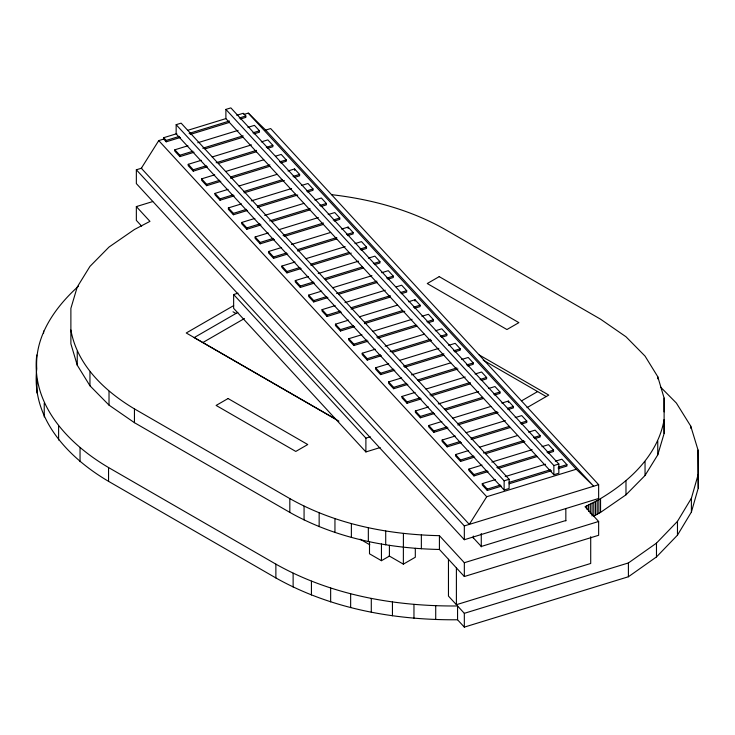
<?xml version="1.0" encoding="UTF-8"?>
<svg xmlns="http://www.w3.org/2000/svg" width="735" height="735" viewBox="0 0 735 735"><rect width="100%" height="100%" fill="white"/><g stroke="black" fill="none" stroke-linecap="round" stroke-linejoin="round"><path stroke-width="1.1" d="M380.142 447.56L365.892 451.933L365.892 438.133L233.638 294.533L238.03 293.182M481.269 546.886L481.269 533.5M664.118 433.503L664.118 419.703C657.862 454.993 630.079 480.956 600.55 498.587L593.788 502.327L593.788 516.126L600.55 512.387L625.981 494.82L645.045 475.481L657.761 454.873L664.118 433.503L664.118 398.076L657.761 376.706L645.045 356.098L625.981 336.759L600.55 319.183L445.18 229.485C410.424 209.732 371.111 199.222 331.577 194.665M660.508 387.023L676.384 403.065L690.744 426.135L698.039 450.059L698.25 488.077L691.396 512.038L677.468 535.172L656.474 556.937L628.407 576.755L464.327 627.12L457.565 619.77C394.98 620.285 330.888 608.92 275.873 577.94L108.55 481.342C68.539 457.85 30.962 418.785 36.75 368.795C34.6 336.07 55.226 307.074 78.535 286.145M36.75 354.996C30.962 404.985 68.539 444.05 108.55 467.543L275.873 564.14C330.888 595.12 394.98 606.485 457.565 605.971L464.327 613.321L628.407 562.946L656.474 543.137L677.468 521.372L691.396 498.238L698.25 474.277M164.199 138.924L158.742 140.605L141.322 168.26L469.307 524.386L486.717 496.731L576.258 469.242L593.669 486.212L265.693 130.086L248.283 113.117L243.91 114.458M233.675 305.604L186.24 332.983L335.785 419.244M237.837 312.393L194.196 337.585L338.909 421.127M202.814 342.556L244.461 318.512M521.758 400.74L537.625 391.571M527.023 407.64L548.76 395.09L479.248 354.968M369.494 541.52L369.494 553.795L381.447 560.695L389.412 556.092L389.412 545.269M389.127 555.926L403.359 564.14L415.312 557.24L415.312 548.319M70.882 329.997C77.138 365.295 104.921 391.25 134.45 408.89L289.82 498.587C335.188 524.22 387.722 534.593 439.42 535.668L439.42 549.468L464.336 576.516L598.639 535.282L598.639 521.482L585.042 506.718L593.788 502.327M176.152 124.684L181.122 123.149L509.098 479.284L509.098 488.481L504.127 490.006L176.152 133.88L176.152 124.684L504.127 480.809L504.127 490.006M225.893 109.405L230.863 107.88L558.848 464.015L558.848 473.211L553.868 474.736L225.893 118.611L225.893 109.405L553.868 465.54L553.868 474.736M180.397 137.454L166.22 141.809L163.712 139.08L163.712 137.693L176.795 133.678M187.701 130.334L225.856 118.62M236.762 115.276L243.303 113.263L245.821 115.992L245.821 117.37L240.363 119.042M163.712 137.693L166.22 140.422L179.312 136.407M189.125 133.393L229.458 121.018M239.279 118.004L245.821 115.992M190.209 134.441L229.458 122.396M194.049 152.274L179.873 156.628L174.847 151.171L174.847 149.793L187.93 145.769M197.743 142.755L238.085 130.38M247.897 127.366L254.439 125.354L259.464 130.812L259.464 132.19L254.016 133.862M174.847 149.793L179.873 155.241L192.956 151.226M202.768 148.213L243.11 135.837M252.923 132.824L259.464 130.812M265.206 130.233L270.664 128.561L598.639 484.687L598.639 498.486L464.327 539.72L136.352 183.585L136.352 169.785L141.809 168.113M204.946 148.929L243.11 137.215M207.426 166.808L193.259 171.154L188.233 165.697L188.233 164.318L201.316 160.303M212.222 156.959L251.471 144.905M261.283 141.892L267.825 139.889L272.85 145.346L272.85 146.724L267.393 148.397M188.233 164.318L193.259 169.776L206.342 165.761M216.154 162.747L256.497 150.363M266.309 147.349L272.85 145.346M218.332 163.464L256.497 151.741M220.812 181.343L206.636 185.689L201.611 180.231L201.611 178.853L214.703 174.838M225.599 171.494L263.764 159.78M275.754 156.096L281.211 154.423L286.237 159.881L286.237 161.259L280.779 162.931M201.611 178.853L206.636 184.31L219.728 180.296M230.625 176.942L269.874 164.897M279.686 161.884L286.237 159.881M141.644 226.132L136.352 220.39L136.352 206.59L152.733 201.565M230.625 178.329L269.874 166.275M234.199 195.868L220.022 200.223L214.997 194.766L214.997 193.388L228.08 189.373M238.985 186.019L277.15 174.305M288.046 170.961L294.588 168.949L299.614 174.406L299.614 175.794L294.165 177.466M214.997 193.388L220.022 198.845L233.105 194.83M244.011 191.477L282.166 179.763M293.072 176.418L299.614 174.406M244.011 192.855L284.353 180.479M247.585 210.403L233.408 214.758L228.383 209.3L228.383 207.922L241.466 203.898M251.278 200.885L291.62 188.509M301.433 185.496L307.974 183.484L313 188.941L313 190.319L307.552 191.991M228.383 207.922L233.408 213.37L246.491 209.356M257.397 206.011L295.553 194.297M306.458 190.953L313 188.941M257.397 207.389L297.739 195.005M260.962 224.938L246.795 229.283L241.769 223.826L241.769 222.448L254.852 218.433M264.664 215.419L303.913 203.375M314.819 200.021L321.36 198.018L326.386 203.476L326.386 204.854L320.929 206.526M241.769 222.448L246.795 227.905L259.878 223.89M269.69 220.877L310.032 208.492M319.844 205.478L326.386 203.476M271.867 221.593L310.032 209.87M274.348 239.472L260.172 243.818L255.146 238.36L255.146 236.982L268.229 232.967M279.135 229.623L318.384 217.569M328.196 214.556L334.737 212.553L339.763 218.01L339.763 219.388L334.315 221.06M255.146 236.982L260.172 242.44L273.255 238.425M283.067 235.411L323.409 223.027M333.221 220.013L339.763 218.01M284.16 236.459L323.409 224.405M287.734 253.998L273.558 258.352L268.532 252.895L268.532 251.517L281.615 247.502M291.427 244.489L330.676 232.435M341.582 229.09L348.124 227.078L353.149 232.536L353.149 233.923L347.701 235.595M268.532 251.517L273.558 256.974L286.641 252.959M297.546 249.606L336.795 237.561M346.608 234.548L353.149 232.536M297.546 250.984L336.795 238.939M301.12 268.532L286.944 272.887L281.918 267.43L281.918 266.052L295.001 262.027M305.907 258.683L345.156 246.638M354.968 243.625L361.51 241.613L366.535 247.07L366.535 248.448L361.087 250.12M281.918 266.052L286.944 271.5L300.027 267.485M310.933 264.141L349.088 252.427M359.994 249.082L366.535 247.07M310.933 265.519L351.266 253.134M314.497 283.067L300.33 287.413L295.305 281.955L295.305 280.577L308.388 276.562M318.2 273.549L358.542 261.164M368.354 258.15L374.896 256.147L379.921 261.605L379.921 262.983L374.464 264.655M295.305 280.577L300.33 286.034L313.413 282.019M324.31 278.675L362.474 266.961M373.38 263.608L379.921 261.605M325.403 279.723L363.568 267.999M327.883 297.601L313.707 301.947L308.682 296.49L308.682 295.112L321.765 291.097M332.67 287.752L371.919 275.698M381.731 272.685L388.273 270.682L393.298 276.139L393.298 277.518L387.85 279.19M308.682 295.112L313.707 300.569L326.79 296.554M336.602 293.541L376.945 281.156M386.757 278.142L393.298 276.139M338.789 294.248L376.945 282.534M341.27 312.127L327.093 316.482L322.068 311.024L322.068 309.646L335.151 305.631M344.963 302.618L385.305 290.233M396.211 286.889L401.659 285.208L406.685 290.665L406.685 292.052L401.236 293.724M322.068 309.646L327.093 315.104L340.176 311.089M351.082 307.735L390.331 295.69M400.143 292.677L406.685 290.665M351.082 309.113L390.331 297.069M354.647 326.662L340.48 331.016L335.454 325.559L335.454 324.181L348.537 320.157M359.433 316.813L397.598 305.098M408.504 301.754L415.045 299.742L420.071 305.2L420.071 306.578L414.613 308.25M335.454 324.181L340.48 329.629L353.563 325.614M364.459 322.27L402.624 310.556M413.529 307.212L420.071 305.2M364.459 323.648L404.801 311.263M368.033 341.196L353.857 345.542L348.831 340.094L348.831 338.706L361.914 334.691M372.82 331.347L412.069 319.293M421.881 316.28L428.431 314.277L433.457 319.734L433.457 321.112L428 322.784M348.831 338.706L353.857 344.164L366.94 340.149M376.761 337.135L416.01 325.09M426.906 321.737L433.457 319.734M377.845 338.183L417.094 326.138M381.419 355.731L367.243 360.077L362.217 354.619L362.217 353.241L375.3 349.226M385.112 346.213L424.361 334.168M435.267 330.814L441.808 328.811L446.834 334.269L446.834 335.647L441.386 337.319M362.217 353.241L367.243 358.698L380.326 354.683M390.138 351.67L430.48 339.285M440.293 336.272L446.834 334.269M392.325 352.377L431.574 340.333M394.805 370.256L380.629 374.611L375.603 369.154L375.603 367.776L388.686 363.761M399.592 360.407L438.841 348.362M448.653 345.349L455.195 343.337L460.22 348.794L460.22 350.182L454.772 351.854M375.603 367.776L380.629 373.233L393.712 369.218M403.524 366.205L443.866 353.82M453.679 350.806L460.22 348.794M404.617 367.243L443.866 355.198M407.815 384.387L393.638 388.741L388.613 383.284L388.613 381.906L401.696 377.891M411.508 374.878L450.766 362.824M461.663 359.479L468.204 357.467L473.23 362.925L473.23 364.312L467.782 365.984M388.613 381.906L393.638 387.363L406.721 383.348M417.627 379.995L456.876 367.95M466.688 364.937L473.23 362.925M418.72 381.042L457.969 368.998M421.201 398.921L407.025 403.276L401.999 397.819L401.999 396.441L415.082 392.416M425.988 389.072L465.237 377.027M475.049 374.014L481.59 372.002L486.616 377.459L486.616 378.837L481.168 380.51M401.999 396.441L407.025 401.889L420.108 397.874M429.92 394.86L470.262 382.485M480.074 379.471L486.616 377.459M431.013 395.908L470.262 383.863M434.578 413.456L420.411 417.802L415.385 412.353L415.385 410.966L428.468 406.951M438.281 403.938L478.623 391.553M488.435 388.539L494.977 386.536L500.002 391.994L500.002 393.372L494.545 395.044M415.385 410.966L420.411 416.423L433.494 412.409M444.399 409.064L482.555 397.35M493.461 393.997L500.002 391.994M445.483 410.112L483.648 398.398M365.892 438.133L370.275 436.783M447.964 427.99L433.788 432.336L428.762 426.879L428.762 425.501L441.854 421.486M452.751 418.142L490.916 406.427M501.821 403.074L508.363 401.071L513.388 406.529L513.388 407.907L507.931 409.579M428.762 425.501L433.788 430.958L446.88 426.943M457.776 423.599L497.025 411.545M507.931 408.201L513.388 406.529M457.776 424.977L498.119 412.592M461.35 442.516L447.174 446.871L442.148 441.413L442.148 440.035L455.231 436.02M466.137 432.667L505.386 420.622M515.198 417.609L521.74 415.597L526.765 421.054L526.765 422.441L521.317 424.113M442.148 440.035L447.174 445.493L460.257 441.478M471.163 438.124L509.327 426.41M520.224 423.066L526.765 421.054M471.163 439.502L510.412 427.458M474.736 457.051L460.56 461.405L455.535 455.948L455.535 454.57L468.618 450.546M479.523 447.202L517.679 435.487M528.584 432.143L535.126 430.131L540.151 435.589L540.151 436.967L534.703 438.639M455.535 454.57L460.56 460.018L473.643 456.003M483.455 452.99L523.798 440.614M533.61 437.601L540.151 435.589M485.633 453.706L524.891 441.652M488.113 471.585L473.946 475.931L468.921 470.483L468.921 469.095L482.004 465.08M491.816 462.067L532.158 449.682M541.971 446.669L548.512 444.666L553.538 450.123L553.538 451.501L548.08 453.173M468.921 469.095L473.946 474.553L487.029 470.538M496.842 467.524L536.091 455.479M546.996 452.126L553.538 450.123M497.926 468.572L537.184 456.527M501.5 486.12L487.323 490.466L482.298 485.008L482.298 483.63L495.381 479.615M505.193 476.602L545.535 464.217M555.348 461.203L561.889 459.2L566.915 464.658L566.915 466.036L558.196 468.709M504.127 480.809L509.098 479.284M553.868 465.54L558.848 464.015M482.298 483.63L487.323 489.087L500.406 485.072M509.134 482.39L550.561 469.674M558.196 467.331L566.915 464.658M509.134 483.777L551.654 470.722M136.352 169.785L464.327 525.92L598.639 484.687M565.84 520.509L481.269 546.463L473.331 537.845M439.42 535.668L464.336 562.716L598.639 521.482M448.46 559.289L448.46 596.085L456.398 604.703L590.71 563.469L590.71 536.706M136.352 206.59L149.958 221.364L134.45 229.485L109.019 247.052L89.955 266.392L77.239 287.008L70.882 308.378L70.882 343.796L77.239 365.166L89.955 385.774L109.019 405.123L134.45 422.689L289.82 512.387C335.188 538.02 387.722 548.393 439.42 549.468M483.18 360.141L546.234 396.551M233.013 311.787L235.944 313.477M360.113 539.178L369.834 544.791M248.283 113.117L576.258 469.242M158.742 140.605L486.717 496.731M365.892 451.933L233.638 308.332L233.638 294.533M698.25 488.077L698.039 450.059M691.396 498.238L691.396 512.038M690.744 426.135L690.744 428.257M677.468 521.372L677.468 535.172M664.118 398.076L664.118 411.876M657.761 376.706L657.761 378.828M657.761 441.064L657.761 454.873M656.474 543.137L656.474 556.937M645.045 461.681L645.045 475.481M628.407 562.946L628.407 576.755M625.981 481.021L625.981 494.82M600.55 498.587L600.55 512.387M598.887 499.543L598.887 513.342M597.197 500.48L597.197 514.279M595.497 501.408L595.497 515.207M592.061 503.227L592.061 515.961M590.324 504.118L590.324 513.673M588.57 504.991L588.57 511.367M586.815 505.864L586.815 509.043M565.84 508.657L565.84 520.922M508.363 401.071L508.363 402.449M487.323 489.087L487.323 490.466M473.946 474.553L473.946 475.931M473.331 536.036L473.331 538.268M464.327 525.92L464.327 539.72M464.336 562.716L464.336 576.516M464.327 613.321L464.327 627.12M460.56 460.018L460.56 461.405M457.565 605.971L457.565 619.77M456.398 567.898L456.398 604.703M447.174 445.493L447.174 446.871M435.717 605.75L435.717 619.55M433.788 430.958L433.788 432.336M421.357 534.97L421.357 548.769M420.411 416.423L420.411 417.802M415.045 299.742L415.045 301.12M413.961 604.418L413.961 618.218M407.025 401.889L407.025 403.276M403.414 533.417L403.359 564.14M393.638 387.363L393.638 388.741M392.444 601.983L392.444 615.783M385.71 531.01L385.71 544.81M381.447 543.964L381.447 560.695M380.629 373.233L380.629 374.611M371.294 598.437L371.294 612.237M368.336 527.748L368.336 541.548M367.243 358.698L367.243 360.077M353.857 344.164L353.857 345.542M351.376 523.623L351.376 537.423M350.65 593.797L350.65 607.597M348.124 227.078L348.124 228.466M340.48 329.629L340.48 331.016M334.949 518.653L334.949 532.452M330.649 588.046L330.649 601.846M327.093 315.104L327.093 316.482M319.155 512.819L319.155 526.628M313.707 300.569L313.707 301.947M311.429 581.183L311.429 594.982M304.069 506.139L304.069 519.939M300.33 286.034L300.33 287.413M294.588 168.949L294.588 170.336M293.127 573.217L293.127 587.017M289.82 498.587L289.82 512.387M286.944 271.5L286.944 272.887M275.873 564.14L275.873 577.94M273.558 256.974L273.558 258.352M260.172 242.44L260.172 243.818M246.795 227.905L246.795 229.283M233.408 213.37L233.408 214.758M220.022 198.845L220.022 200.223M206.636 184.31L206.636 185.689M193.259 169.776L193.259 171.154M179.873 155.241L179.873 156.628M166.22 140.422L166.22 141.809M134.45 408.89L134.45 422.689M109.019 391.323L109.019 405.123M108.55 467.543L108.55 481.342M89.955 371.974L89.955 385.774M80.041 447.863L80.041 461.663M77.239 351.367L77.239 365.166M58.607 426.217L58.607 440.017M44.247 403.147L44.247 416.947M43.604 331.035L43.604 333.157M36.961 379.223L36.961 393.023M228.071 398.535L216.118 405.435L295.792 451.437L307.744 444.537L228.071 398.535M439.208 276.636L427.255 283.535L506.939 329.537L518.882 322.637L439.208 276.636"/></g></svg>
